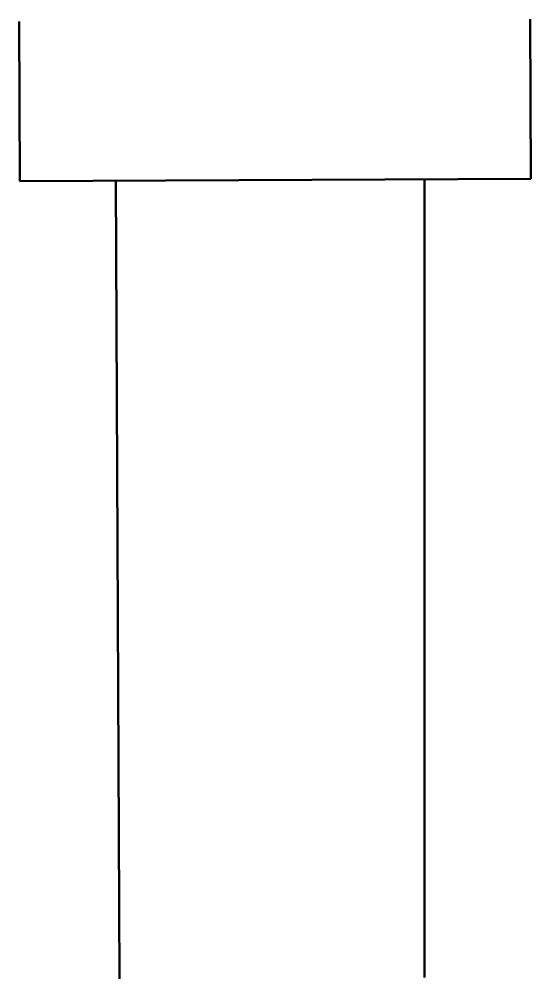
# Model space of a CAD drawing. Header units: millimetres. Extents: x 1975 to 4342, y 1668 to 3471.
# Drawn here: x 4306.86 to 4322.89, y 3372.07 to 3402.13 of the extents above.
import ezdxf

# ---------------------------------------------------------------- set-up
doc = ezdxf.new("R2010")
doc.units = ezdxf.units.MM
doc.header["$LTSCALE"] = 0.5
doc.layers.add('輪廓線', color=7, linetype='Continuous', lineweight=50, plot=False)

msp = doc.modelspace()

# ---------------------------------------------------------------- linework, layer by layer
at = {"layer": '輪廓線'}
for p, q in [((4322.863, 3402.128), (4322.886, 3397.128)), ((4306.864, 3402.055), (4306.887, 3397.055)), ((4306.887, 3397.055), (4322.886, 3397.128)), ((4309.886, 3397.068), (4310, 3372.069)), ((4319.552, 3397.112), (4319.552, 3372.112))]:
    msp.add_line(p, q, dxfattribs=at)

doc.saveas('drawing.dxf')
